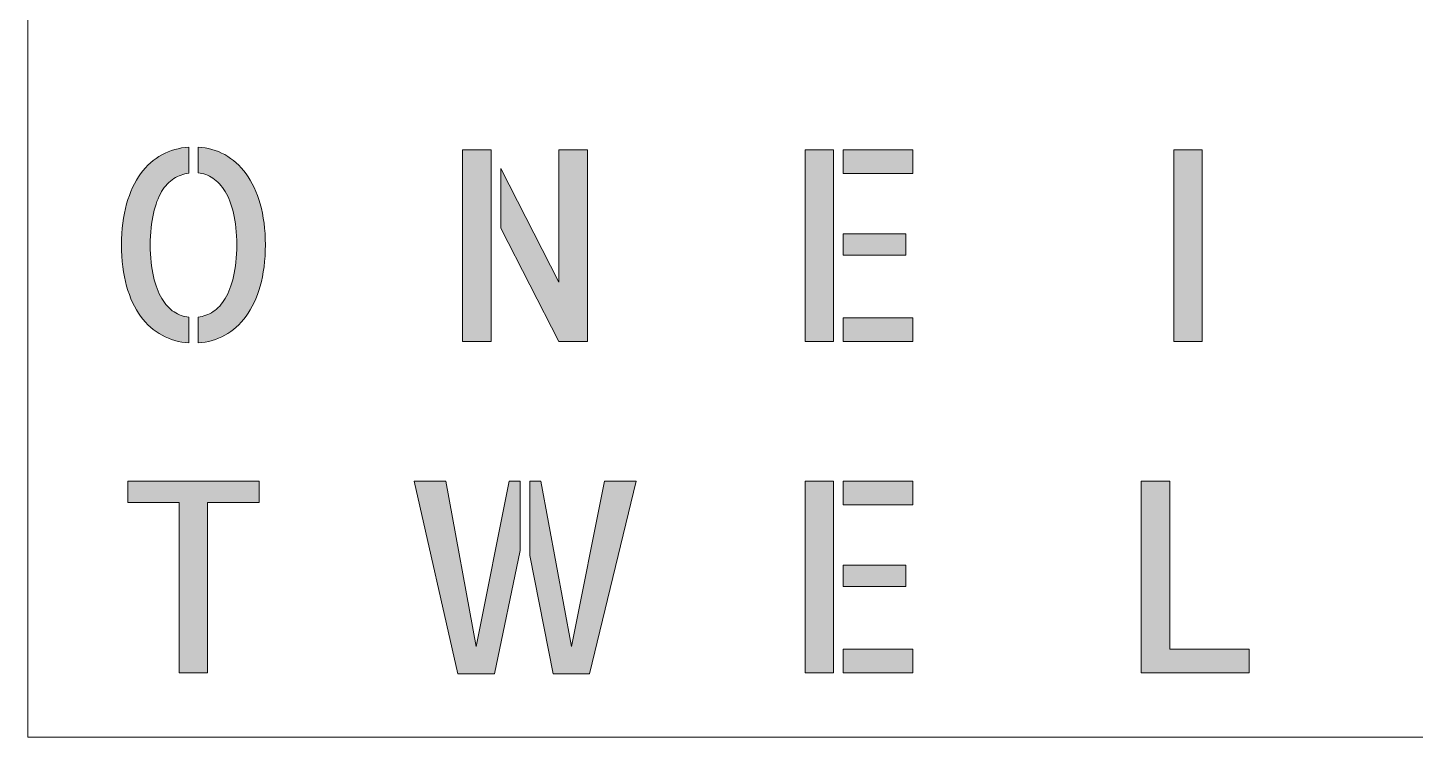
# Model space of a CAD drawing. Header units: millimetres. Extents: x 0 to 150, y -150 to 0.
# Drawn here: x 0 to 69.8, y -150 to -114.3 of the extents above; entities that cross this region are included whole.
import ezdxf

# ---------------------------------------------------------------- set-up
doc = ezdxf.new("R2010")
doc.units = ezdxf.units.MM
doc.header["$MEASUREMENT"] = 0
doc.layers.add('EN', color=7, linetype='Continuous', lineweight=0)
doc.layers.add('Laag 2', color=7, linetype='Continuous', lineweight=0)

# ---------------------------------------------------------------- blocks, each defined once
blk = doc.blocks.new('Block_63')
at = {"layer": 'EN', "true_color": 0x1d1d1b, "transparency": 33554687}
h = blk.add_hatch(color=250, dxfattribs=at)
h.dxf.hatch_style = 2
edge = h.paths.add_edge_path()
edge.add_spline(control_points=[(8.569, -120.293), (9.048, -120.319), (9.493, -120.445), (9.905, -120.672), (10.317, -120.899), (10.674, -121.22), (10.977, -121.635), (11.279, -122.049), (11.516, -122.555), (11.689, -123.153), (11.861, -123.751), (11.948, -124.438), (11.948, -125.215), (11.948, -125.992), (11.861, -126.681), (11.689, -127.284), (11.516, -127.886), (11.279, -128.394), (10.977, -128.809), (10.674, -129.223), (10.319, -129.542), (9.911, -129.764), (9.503, -129.987), (9.055, -130.115), (8.569, -130.151), (8.569, -130.151), (8.569, -128.854), (8.569, -128.854), (8.835, -128.82), (9.087, -128.726), (9.322, -128.573), (9.558, -128.42), (9.762, -128.198), (9.935, -127.905), (10.107, -127.613), (10.245, -127.246), (10.347, -126.806), (10.449, -126.365), (10.504, -125.835), (10.512, -125.215), (10.504, -124.595), (10.449, -124.065), (10.347, -123.624), (10.245, -123.184), (10.105, -122.817), (9.929, -122.525), (9.752, -122.232), (9.546, -122.01), (9.311, -121.857), (9.075, -121.705), (8.828, -121.615), (8.569, -121.589), (8.569, -121.589), (8.569, -120.293), (8.569, -120.293)], knot_values=[0, 0, 0, 0, 1, 1, 1, 2, 2, 2, 3, 3, 3, 4, 4, 4, 5, 5, 5, 6, 6, 6, 7, 7, 7, 8, 8, 8, 9, 9, 9, 10, 10, 10, 11, 11, 11, 12, 12, 12, 13, 13, 13, 14, 14, 14, 15, 15, 15, 16, 16, 16, 17, 17, 17, 18, 18, 18, 18], degree=3, periodic=0)
edge = h.paths.add_edge_path()
edge.add_spline(control_points=[(4.718, -125.215), (4.718, -124.438), (4.803, -123.751), (4.972, -123.153), (5.14, -122.555), (5.376, -122.049), (5.678, -121.635), (5.98, -121.22), (6.337, -120.901), (6.75, -120.679), (7.162, -120.456), (7.611, -120.328), (8.098, -120.293), (8.098, -120.293), (8.098, -121.602), (8.098, -121.602), (7.831, -121.637), (7.58, -121.728), (7.344, -121.877), (7.109, -122.025), (6.904, -122.243), (6.732, -122.531), (6.559, -122.819), (6.422, -123.186), (6.32, -123.631), (6.218, -124.076), (6.163, -124.604), (6.155, -125.215), (6.163, -125.835), (6.218, -126.365), (6.32, -126.806), (6.422, -127.246), (6.561, -127.615), (6.738, -127.912), (6.914, -128.209), (7.12, -128.434), (7.356, -128.586), (7.591, -128.739), (7.839, -128.828), (8.098, -128.854), (8.098, -128.854), (8.098, -130.151), (8.098, -130.151), (7.619, -130.115), (7.171, -129.987), (6.755, -129.764), (6.339, -129.542), (5.98, -129.223), (5.678, -128.809), (5.376, -128.394), (5.14, -127.886), (4.972, -127.284), (4.803, -126.681), (4.718, -125.992), (4.718, -125.215)], knot_values=[0, 0, 0, 0, 1, 1, 1, 2, 2, 2, 3, 3, 3, 4, 4, 4, 5, 5, 5, 6, 6, 6, 7, 7, 7, 8, 8, 8, 9, 9, 9, 10, 10, 10, 11, 11, 11, 12, 12, 12, 13, 13, 13, 14, 14, 14, 15, 15, 15, 16, 16, 16, 17, 17, 17, 18, 18, 18, 18], degree=3, periodic=0)
at = {"layer": 'EN'}
for points in [[(4.718, -125.215), (4.718, -124.438), (4.803, -123.751), (4.972, -123.153), (5.14, -122.555), (5.376, -122.049), (5.678, -121.635), (5.98, -121.22), (6.337, -120.901), (6.75, -120.679), (7.162, -120.456), (7.611, -120.328), (8.098, -120.293), (8.098, -120.293), (8.098, -121.602), (8.098, -121.602), (7.831, -121.637), (7.58, -121.728), (7.344, -121.877), (7.109, -122.025), (6.904, -122.243), (6.732, -122.531), (6.559, -122.819), (6.422, -123.186), (6.32, -123.631), (6.218, -124.076), (6.163, -124.604), (6.155, -125.215), (6.163, -125.835), (6.218, -126.365), (6.32, -126.806), (6.422, -127.246), (6.561, -127.615), (6.738, -127.912), (6.914, -128.209), (7.12, -128.434), (7.356, -128.586), (7.591, -128.739), (7.839, -128.828), (8.098, -128.854), (8.098, -128.854), (8.098, -130.151), (8.098, -130.151), (7.619, -130.115), (7.171, -129.987), (6.755, -129.764), (6.339, -129.542), (5.98, -129.223), (5.678, -128.809), (5.376, -128.394), (5.14, -127.886), (4.972, -127.284), (4.803, -126.681), (4.718, -125.992), (4.718, -125.215)], [(8.569, -120.293), (9.048, -120.319), (9.493, -120.445), (9.905, -120.672), (10.317, -120.899), (10.674, -121.22), (10.977, -121.635), (11.279, -122.049), (11.516, -122.555), (11.689, -123.153), (11.861, -123.751), (11.948, -124.438), (11.948, -125.215), (11.948, -125.992), (11.861, -126.681), (11.689, -127.284), (11.516, -127.886), (11.279, -128.394), (10.977, -128.809), (10.674, -129.223), (10.319, -129.542), (9.911, -129.764), (9.503, -129.987), (9.055, -130.115), (8.569, -130.151), (8.569, -130.151), (8.569, -128.854), (8.569, -128.854), (8.835, -128.82), (9.087, -128.726), (9.322, -128.573), (9.558, -128.42), (9.762, -128.198), (9.935, -127.905), (10.107, -127.613), (10.245, -127.246), (10.347, -126.806), (10.449, -126.365), (10.504, -125.835), (10.512, -125.215), (10.504, -124.595), (10.449, -124.065), (10.347, -123.624), (10.245, -123.184), (10.105, -122.817), (9.929, -122.525), (9.752, -122.232), (9.546, -122.01), (9.311, -121.857), (9.075, -121.705), (8.828, -121.615), (8.569, -121.589), (8.569, -121.589), (8.569, -120.293), (8.569, -120.293)]]:
    blk.add_open_spline(points, degree=3, knots=[0, 0, 0, 0, 1, 1, 1, 2, 2, 2, 3, 3, 3, 4, 4, 4, 5, 5, 5, 6, 6, 6, 7, 7, 7, 8, 8, 8, 9, 9, 9, 10, 10, 10, 11, 11, 11, 12, 12, 12, 13, 13, 13, 14, 14, 14, 15, 15, 15, 16, 16, 16, 17, 17, 17, 18, 18, 18, 18], dxfattribs=at)
blk = doc.blocks.new('Block_64')
at = {"layer": 'EN', "true_color": 0x1d1d1b, "transparency": 33554687}
h = blk.add_hatch(color=250, dxfattribs=at)
h.dxf.hatch_style = 2
edge = h.paths.add_edge_path()
edge.add_spline(control_points=[(26.707, -120.437), (26.707, -120.437), (28.144, -120.437), (28.144, -120.437), (28.144, -120.437), (28.144, -130.085), (28.144, -130.085), (28.144, -130.085), (26.707, -130.085), (26.707, -130.085), (26.707, -130.085), (23.787, -124.377), (23.787, -124.377), (23.787, -124.377), (23.787, -121.366), (23.787, -121.366), (23.787, -121.366), (26.707, -127.087), (26.707, -127.087), (26.707, -127.087), (26.707, -120.437), (26.707, -120.437)], knot_values=[0, 0, 0, 0, 1, 1, 1, 2, 2, 2, 3, 3, 3, 4, 4, 4, 5, 5, 5, 6, 6, 6, 7, 7, 7, 7], degree=3, periodic=0)
edge = h.paths.add_edge_path()
edge.add_spline(control_points=[(21.868, -130.085), (21.868, -130.085), (21.868, -120.437), (21.868, -120.437), (21.868, -120.437), (23.304, -120.437), (23.304, -120.437), (23.304, -120.437), (23.304, -130.085), (23.304, -130.085), (23.304, -130.085), (21.868, -130.085), (21.868, -130.085)], knot_values=[0, 0, 0, 0, 1, 1, 1, 2, 2, 2, 3, 3, 3, 4, 4, 4, 4], degree=3, periodic=0)
at = {"layer": 'EN'}
for points, knots in [([(21.868, -130.085), (21.868, -130.085), (21.868, -120.437), (21.868, -120.437), (21.868, -120.437), (23.304, -120.437), (23.304, -120.437), (23.304, -120.437), (23.304, -130.085), (23.304, -130.085), (23.304, -130.085), (21.868, -130.085), (21.868, -130.085)], [0, 0, 0, 0, 1, 1, 1, 2, 2, 2, 3, 3, 3, 4, 4, 4, 4]), ([(26.707, -120.437), (26.707, -120.437), (28.144, -120.437), (28.144, -120.437), (28.144, -120.437), (28.144, -130.085), (28.144, -130.085), (28.144, -130.085), (26.707, -130.085), (26.707, -130.085), (26.707, -130.085), (23.787, -124.377), (23.787, -124.377), (23.787, -124.377), (23.787, -121.366), (23.787, -121.366), (23.787, -121.366), (26.707, -127.087), (26.707, -127.087), (26.707, -127.087), (26.707, -120.437), (26.707, -120.437)], [0, 0, 0, 0, 1, 1, 1, 2, 2, 2, 3, 3, 3, 4, 4, 4, 5, 5, 5, 6, 6, 6, 7, 7, 7, 7])]:
    blk.add_open_spline(points, degree=3, knots=knots, dxfattribs=at)
blk = doc.blocks.new('Block_65')
at = {"layer": 'EN', "true_color": 0x1d1d1b, "transparency": 33554687}
h = blk.add_hatch(color=250, dxfattribs=at)
h.dxf.hatch_style = 2
edge = h.paths.add_edge_path()
edge.add_spline(control_points=[(41.007, -128.894), (41.007, -128.894), (44.516, -128.894), (44.516, -128.894), (44.516, -128.894), (44.516, -130.085), (44.516, -130.085), (44.516, -130.085), (41.007, -130.085), (41.007, -130.085), (41.007, -130.085), (41.007, -128.894), (41.007, -128.894)], knot_values=[0, 0, 0, 0, 1, 1, 1, 2, 2, 2, 3, 3, 3, 4, 4, 4, 4], degree=3, periodic=0)
edge = h.paths.add_edge_path()
edge.add_spline(control_points=[(44.151, -125.739), (44.151, -125.739), (41.007, -125.739), (41.007, -125.739), (41.007, -125.739), (41.007, -124.665), (41.007, -124.665), (41.007, -124.665), (44.151, -124.665), (44.151, -124.665), (44.151, -124.665), (44.151, -125.739), (44.151, -125.739)], knot_values=[0, 0, 0, 0, 1, 1, 1, 2, 2, 2, 3, 3, 3, 4, 4, 4, 4], degree=3, periodic=0)
edge = h.paths.add_edge_path()
edge.add_spline(control_points=[(44.516, -120.437), (44.516, -120.437), (44.516, -121.628), (44.516, -121.628), (44.516, -121.628), (41.007, -121.628), (41.007, -121.628), (41.007, -121.628), (41.007, -120.437), (41.007, -120.437), (41.007, -120.437), (44.516, -120.437), (44.516, -120.437)], knot_values=[0, 0, 0, 0, 1, 1, 1, 2, 2, 2, 3, 3, 3, 4, 4, 4, 4], degree=3, periodic=0)
edge = h.paths.add_edge_path()
edge.add_spline(control_points=[(39.088, -120.437), (39.088, -120.437), (40.525, -120.437), (40.525, -120.437), (40.525, -120.437), (40.525, -130.085), (40.525, -130.085), (40.525, -130.085), (39.088, -130.085), (39.088, -130.085), (39.088, -130.085), (39.088, -120.437), (39.088, -120.437)], knot_values=[0, 0, 0, 0, 1, 1, 1, 2, 2, 2, 3, 3, 3, 4, 4, 4, 4], degree=3, periodic=0)
at = {"layer": 'EN'}
for points in [[(39.088, -120.437), (39.088, -120.437), (40.525, -120.437), (40.525, -120.437), (40.525, -120.437), (40.525, -130.085), (40.525, -130.085), (40.525, -130.085), (39.088, -130.085), (39.088, -130.085), (39.088, -130.085), (39.088, -120.437), (39.088, -120.437)], [(44.516, -120.437), (44.516, -120.437), (44.516, -121.628), (44.516, -121.628), (44.516, -121.628), (41.007, -121.628), (41.007, -121.628), (41.007, -121.628), (41.007, -120.437), (41.007, -120.437), (41.007, -120.437), (44.516, -120.437), (44.516, -120.437)], [(44.151, -125.739), (44.151, -125.739), (41.007, -125.739), (41.007, -125.739), (41.007, -125.739), (41.007, -124.665), (41.007, -124.665), (41.007, -124.665), (44.151, -124.665), (44.151, -124.665), (44.151, -124.665), (44.151, -125.739), (44.151, -125.739)], [(41.007, -128.894), (41.007, -128.894), (44.516, -128.894), (44.516, -128.894), (44.516, -128.894), (44.516, -130.085), (44.516, -130.085), (44.516, -130.085), (41.007, -130.085), (41.007, -130.085), (41.007, -130.085), (41.007, -128.894), (41.007, -128.894)]]:
    blk.add_open_spline(points, degree=3, knots=[0, 0, 0, 0, 1, 1, 1, 2, 2, 2, 3, 3, 3, 4, 4, 4, 4], dxfattribs=at)
blk = doc.blocks.new('Block_66')
at = {"layer": 'EN', "true_color": 0x1d1d1b, "transparency": 33554687}
h = blk.add_hatch(color=250, dxfattribs=at)
h.dxf.hatch_style = 2
edge = h.paths.add_edge_path()
edge.add_spline(control_points=[(59.063, -130.085), (59.063, -130.085), (57.627, -130.085), (57.627, -130.085), (57.627, -130.085), (57.627, -120.437), (57.627, -120.437), (57.627, -120.437), (59.063, -120.437), (59.063, -120.437), (59.063, -120.437), (59.063, -130.085), (59.063, -130.085)], knot_values=[0, 0, 0, 0, 1, 1, 1, 2, 2, 2, 3, 3, 3, 4, 4, 4, 4], degree=3, periodic=0)
at = {"layer": 'EN'}
blk.add_open_spline([(59.063, -130.085), (59.063, -130.085), (57.627, -130.085), (57.627, -130.085), (57.627, -130.085), (57.627, -120.437), (57.627, -120.437), (57.627, -120.437), (59.063, -120.437), (59.063, -120.437), (59.063, -120.437), (59.063, -130.085), (59.063, -130.085)], degree=3, knots=[0, 0, 0, 0, 1, 1, 1, 2, 2, 2, 3, 3, 3, 4, 4, 4, 4], dxfattribs=at)
blk = doc.blocks.new('Block_72')
at = {"layer": 'EN', "true_color": 0x1d1d1b, "transparency": 33554687}
h = blk.add_hatch(color=250, dxfattribs=at)
h.dxf.hatch_style = 2
edge = h.paths.add_edge_path()
edge.add_spline(control_points=[(11.636, -137.103), (11.636, -137.103), (11.636, -138.177), (11.636, -138.177), (11.636, -138.177), (9.046, -138.177), (9.046, -138.177), (9.046, -138.177), (9.046, -146.751), (9.046, -146.751), (9.046, -146.751), (7.621, -146.751), (7.621, -146.751), (7.621, -146.751), (7.621, -138.177), (7.621, -138.177), (7.621, -138.177), (5.031, -138.177), (5.031, -138.177), (5.031, -138.177), (5.031, -137.103), (5.031, -137.103), (5.031, -137.103), (11.636, -137.103), (11.636, -137.103)], knot_values=[0, 0, 0, 0, 1, 1, 1, 2, 2, 2, 3, 3, 3, 4, 4, 4, 5, 5, 5, 6, 6, 6, 7, 7, 7, 8, 8, 8, 8], degree=3, periodic=0)
at = {"layer": 'EN'}
blk.add_open_spline([(11.636, -137.103), (11.636, -137.103), (11.636, -138.177), (11.636, -138.177), (11.636, -138.177), (9.046, -138.177), (9.046, -138.177), (9.046, -138.177), (9.046, -146.751), (9.046, -146.751), (9.046, -146.751), (7.621, -146.751), (7.621, -146.751), (7.621, -146.751), (7.621, -138.177), (7.621, -138.177), (7.621, -138.177), (5.031, -138.177), (5.031, -138.177), (5.031, -138.177), (5.031, -137.103), (5.031, -137.103), (5.031, -137.103), (11.636, -137.103), (11.636, -137.103)], degree=3, knots=[0, 0, 0, 0, 1, 1, 1, 2, 2, 2, 3, 3, 3, 4, 4, 4, 5, 5, 5, 6, 6, 6, 7, 7, 7, 8, 8, 8, 8], dxfattribs=at)
blk = doc.blocks.new('Block_73')
at = {"layer": 'EN', "true_color": 0x1d1d1b, "transparency": 33554687}
h = blk.add_hatch(color=250, dxfattribs=at)
h.dxf.hatch_style = 2
edge = h.paths.add_edge_path()
edge.add_spline(control_points=[(28.997, -137.103), (28.997, -137.103), (30.599, -137.103), (30.599, -137.103), (30.599, -137.103), (28.255, -146.804), (28.255, -146.804), (28.255, -146.804), (26.419, -146.804), (26.419, -146.804), (26.419, -146.804), (25.241, -140.847), (25.241, -140.847), (25.241, -140.847), (25.241, -137.103), (25.241, -137.103), (25.241, -137.103), (25.806, -137.103), (25.806, -137.103), (25.806, -137.103), (27.337, -145.429), (27.337, -145.429), (27.337, -145.429), (28.997, -137.103), (28.997, -137.103)], knot_values=[0, 0, 0, 0, 1, 1, 1, 2, 2, 2, 3, 3, 3, 4, 4, 4, 5, 5, 5, 6, 6, 6, 7, 7, 7, 8, 8, 8, 8], degree=3, periodic=0)
edge = h.paths.add_edge_path()
edge.add_spline(control_points=[(22.557, -145.429), (22.557, -145.429), (24.205, -137.103), (24.205, -137.103), (24.205, -137.103), (24.759, -137.103), (24.759, -137.103), (24.759, -137.103), (24.759, -140.598), (24.759, -140.598), (24.759, -140.598), (23.475, -146.804), (23.475, -146.804), (23.475, -146.804), (21.626, -146.804), (21.626, -146.804), (21.626, -146.804), (19.425, -137.103), (19.425, -137.103), (19.425, -137.103), (21.026, -137.103), (21.026, -137.103), (21.026, -137.103), (22.557, -145.429), (22.557, -145.429)], knot_values=[0, 0, 0, 0, 1, 1, 1, 2, 2, 2, 3, 3, 3, 4, 4, 4, 5, 5, 5, 6, 6, 6, 7, 7, 7, 8, 8, 8, 8], degree=3, periodic=0)
at = {"layer": 'EN'}
for points in [[(22.557, -145.429), (22.557, -145.429), (24.205, -137.103), (24.205, -137.103), (24.205, -137.103), (24.759, -137.103), (24.759, -137.103), (24.759, -137.103), (24.759, -140.598), (24.759, -140.598), (24.759, -140.598), (23.475, -146.804), (23.475, -146.804), (23.475, -146.804), (21.626, -146.804), (21.626, -146.804), (21.626, -146.804), (19.425, -137.103), (19.425, -137.103), (19.425, -137.103), (21.026, -137.103), (21.026, -137.103), (21.026, -137.103), (22.557, -145.429), (22.557, -145.429)], [(28.997, -137.103), (28.997, -137.103), (30.599, -137.103), (30.599, -137.103), (30.599, -137.103), (28.255, -146.804), (28.255, -146.804), (28.255, -146.804), (26.419, -146.804), (26.419, -146.804), (26.419, -146.804), (25.241, -140.847), (25.241, -140.847), (25.241, -140.847), (25.241, -137.103), (25.241, -137.103), (25.241, -137.103), (25.806, -137.103), (25.806, -137.103), (25.806, -137.103), (27.337, -145.429), (27.337, -145.429), (27.337, -145.429), (28.997, -137.103), (28.997, -137.103)]]:
    blk.add_open_spline(points, degree=3, knots=[0, 0, 0, 0, 1, 1, 1, 2, 2, 2, 3, 3, 3, 4, 4, 4, 5, 5, 5, 6, 6, 6, 7, 7, 7, 8, 8, 8, 8], dxfattribs=at)
blk = doc.blocks.new('Block_74')
at = {"layer": 'EN', "true_color": 0x1d1d1b, "transparency": 33554687}
h = blk.add_hatch(color=250, dxfattribs=at)
h.dxf.hatch_style = 2
edge = h.paths.add_edge_path()
edge.add_spline(control_points=[(41.007, -145.56), (41.007, -145.56), (44.516, -145.56), (44.516, -145.56), (44.516, -145.56), (44.516, -146.751), (44.516, -146.751), (44.516, -146.751), (41.007, -146.751), (41.007, -146.751), (41.007, -146.751), (41.007, -145.56), (41.007, -145.56)], knot_values=[0, 0, 0, 0, 1, 1, 1, 2, 2, 2, 3, 3, 3, 4, 4, 4, 4], degree=3, periodic=0)
edge = h.paths.add_edge_path()
edge.add_spline(control_points=[(44.151, -142.405), (44.151, -142.405), (41.007, -142.405), (41.007, -142.405), (41.007, -142.405), (41.007, -141.332), (41.007, -141.332), (41.007, -141.332), (44.151, -141.332), (44.151, -141.332), (44.151, -141.332), (44.151, -142.405), (44.151, -142.405)], knot_values=[0, 0, 0, 0, 1, 1, 1, 2, 2, 2, 3, 3, 3, 4, 4, 4, 4], degree=3, periodic=0)
edge = h.paths.add_edge_path()
edge.add_spline(control_points=[(44.516, -137.103), (44.516, -137.103), (44.516, -138.294), (44.516, -138.294), (44.516, -138.294), (41.007, -138.294), (41.007, -138.294), (41.007, -138.294), (41.007, -137.103), (41.007, -137.103), (41.007, -137.103), (44.516, -137.103), (44.516, -137.103)], knot_values=[0, 0, 0, 0, 1, 1, 1, 2, 2, 2, 3, 3, 3, 4, 4, 4, 4], degree=3, periodic=0)
edge = h.paths.add_edge_path()
edge.add_spline(control_points=[(39.088, -137.103), (39.088, -137.103), (40.524, -137.103), (40.524, -137.103), (40.524, -137.103), (40.524, -146.751), (40.524, -146.751), (40.524, -146.751), (39.088, -146.751), (39.088, -146.751), (39.088, -146.751), (39.088, -137.103), (39.088, -137.103)], knot_values=[0, 0, 0, 0, 1, 1, 1, 2, 2, 2, 3, 3, 3, 4, 4, 4, 4], degree=3, periodic=0)
at = {"layer": 'EN'}
for points in [[(39.088, -137.103), (39.088, -137.103), (40.524, -137.103), (40.524, -137.103), (40.524, -137.103), (40.524, -146.751), (40.524, -146.751), (40.524, -146.751), (39.088, -146.751), (39.088, -146.751), (39.088, -146.751), (39.088, -137.103), (39.088, -137.103)], [(44.516, -137.103), (44.516, -137.103), (44.516, -138.294), (44.516, -138.294), (44.516, -138.294), (41.007, -138.294), (41.007, -138.294), (41.007, -138.294), (41.007, -137.103), (41.007, -137.103), (41.007, -137.103), (44.516, -137.103), (44.516, -137.103)], [(44.151, -142.405), (44.151, -142.405), (41.007, -142.405), (41.007, -142.405), (41.007, -142.405), (41.007, -141.332), (41.007, -141.332), (41.007, -141.332), (44.151, -141.332), (44.151, -141.332), (44.151, -141.332), (44.151, -142.405), (44.151, -142.405)], [(41.007, -145.56), (41.007, -145.56), (44.516, -145.56), (44.516, -145.56), (44.516, -145.56), (44.516, -146.751), (44.516, -146.751), (44.516, -146.751), (41.007, -146.751), (41.007, -146.751), (41.007, -146.751), (41.007, -145.56), (41.007, -145.56)]]:
    blk.add_open_spline(points, degree=3, knots=[0, 0, 0, 0, 1, 1, 1, 2, 2, 2, 3, 3, 3, 4, 4, 4, 4], dxfattribs=at)
blk = doc.blocks.new('Block_75')
at = {"layer": 'EN', "true_color": 0x1d1d1b, "transparency": 33554687}
h = blk.add_hatch(color=250, dxfattribs=at)
h.dxf.hatch_style = 2
edge = h.paths.add_edge_path()
edge.add_spline(control_points=[(57.427, -137.103), (57.427, -137.103), (57.427, -145.56), (57.427, -145.56), (57.427, -145.56), (61.418, -145.56), (61.418, -145.56), (61.418, -145.56), (61.418, -146.751), (61.418, -146.751), (61.418, -146.751), (55.99, -146.751), (55.99, -146.751), (55.99, -146.751), (55.99, -137.103), (55.99, -137.103), (55.99, -137.103), (57.427, -137.103), (57.427, -137.103)], knot_values=[0, 0, 0, 0, 1, 1, 1, 2, 2, 2, 3, 3, 3, 4, 4, 4, 5, 5, 5, 6, 6, 6, 6], degree=3, periodic=0)
at = {"layer": 'EN'}
blk.add_open_spline([(57.427, -137.103), (57.427, -137.103), (57.427, -145.56), (57.427, -145.56), (57.427, -145.56), (61.418, -145.56), (61.418, -145.56), (61.418, -145.56), (61.418, -146.751), (61.418, -146.751), (61.418, -146.751), (55.99, -146.751), (55.99, -146.751), (55.99, -146.751), (55.99, -137.103), (55.99, -137.103), (55.99, -137.103), (57.427, -137.103), (57.427, -137.103)], degree=3, knots=[0, 0, 0, 0, 1, 1, 1, 2, 2, 2, 3, 3, 3, 4, 4, 4, 5, 5, 5, 6, 6, 6, 6], dxfattribs=at)

msp = doc.modelspace()

# ---------------------------------------------------------------- linework, layer by layer
at = {"layer": 'Laag 2', "color": 250, "lineweight": 18, "true_color": 0x1d1d1b}
msp.add_lwpolyline([(150, -150), (0, -150), (0, 0), (150, 0)], close=True, dxfattribs=at)

# ---------------------------------------------------------------- block references
at = {"layer": 'EN'}
for name in ['Block_63', 'Block_64', 'Block_65', 'Block_66', 'Block_72', 'Block_73', 'Block_74', 'Block_75']:
    msp.add_blockref(name, (0, 0), dxfattribs=at)

doc.saveas('drawing.dxf')
